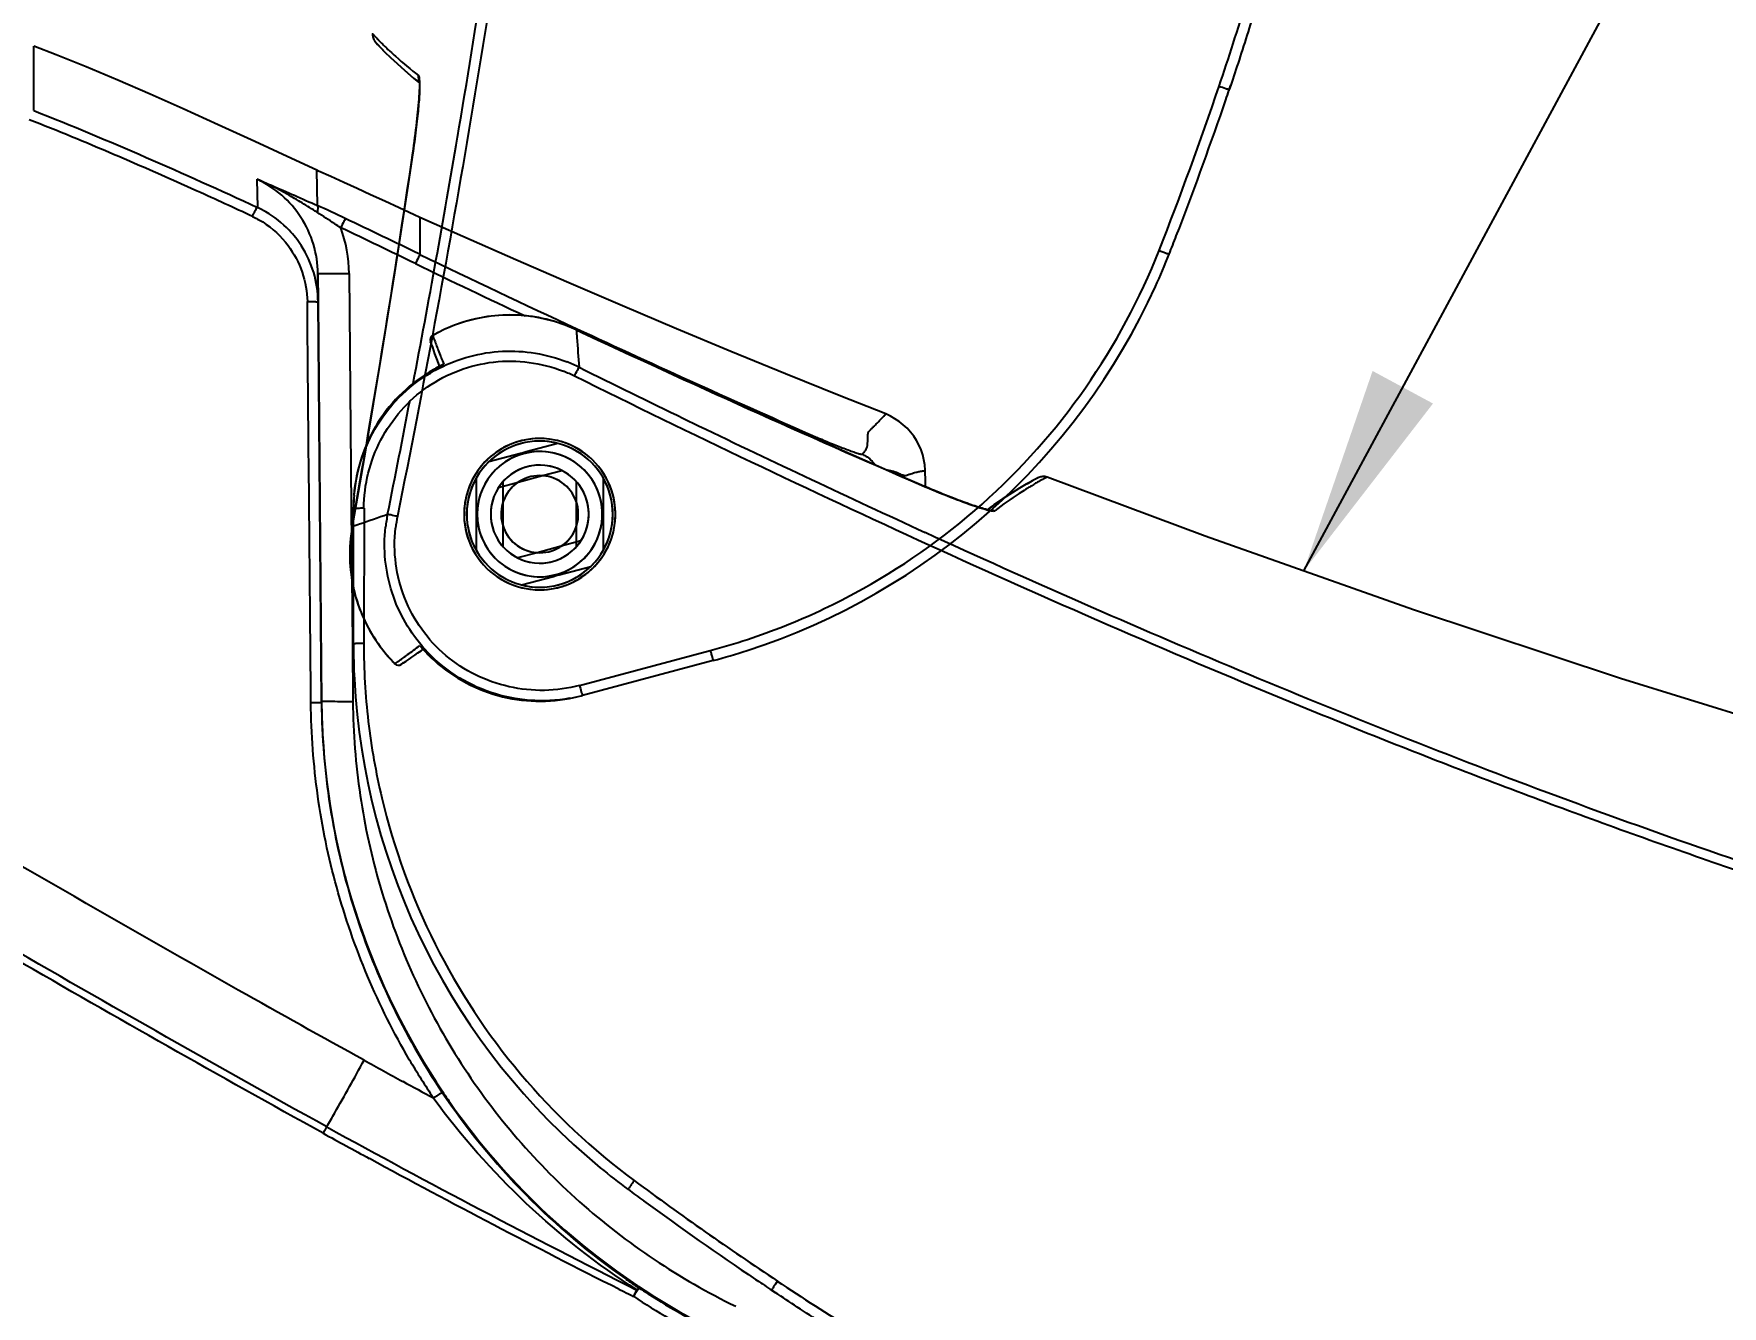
# Model space of a CAD drawing. Extents: x 3267 to 9145, y -61 to 2467.
# Drawn here: x 6722.7 to 6884.5, y 716.5 to 838.5 of the extents above; entities that cross this region are included whole.
import ezdxf

# ---------------------------------------------------------------- set-up
doc = ezdxf.new("R2010")
doc.units = 0
doc.header["$LTSCALE"] = 20
doc.header["$MEASUREMENT"] = 0
doc.linetypes.add('CENTER', pattern=[2, 1.25, -0.25, 0.25, -0.25])
doc.layers.get('0').update_dxf_attribs({"linetype": 'CONTINUOUS'})
doc.layers.get('DEFPOINTS').update_dxf_attribs({"linetype": 'CONTINUOUS'})
doc.layers.add('00_COMPONENTS', color=7, linetype='CONTINUOUS')
doc.styles.get("Standard").update_dxf_attribs({"font": 'NanumGothic.ttf'})
doc.dimstyles.get("Standard").update_dxf_attribs({"dimtxt": 2.7, "dimasz": 2.5, "dimexe": 1.5, "dimexo": 1.5, "dimgap": 1.5, "dimtad": 1, "dimdec": 0, "dimlfac": 10, "dimzin": 0, "dimdsep": 46, "dimtxsty": 'Standard', "dimcen": 0, "dimclrt": 2, "dimadec": 0, "dimazin": 0, "dimtfac": 1, "dimtdec": 0, "dimtmove": 0, "dimatfit": 3, "dimfxl": 0, "dimtolj": 1, "dimtzin": 0, "dimarcsym": 0})

# ---------------------------------------------------------------- blocks, each defined once
blk = doc.blocks.new('A$C7b8c0583')
at = {"color": 7, "linetype": 'Continuous'}
for p, q in [((234.85, 128.93), (234.85, 125.78)), ((237.45, 126.7), (237.45, 128.64)), ((244.45, 128.64), (244.45, 126.7)), ((247.05, 125.78), (247.05, 128.93)), ((237.45, 124.3), (237.45, 126.7)), ((244.45, 126.7), (244.45, 124.3)), ((234.85, 125.78), (234.85, 125.5)), ((234.85, 125.5), (234.85, 125.22)), ((234.85, 125.22), (234.85, 122.07)), ((247.05, 125.5), (247.05, 125.78)), ((247.05, 125.22), (247.05, 125.5)), ((247.05, 122.07), (247.05, 125.22)), ((237.45, 122.36), (237.45, 124.3)), ((244.45, 124.3), (244.45, 122.36))]:
    blk.add_line(p, q, dxfattribs=at)
for radius, start, end in [(7.25, 35.8958, 144.1042), (7, 29.3749, 150.6251), (6, 0, 180), (7.25, 144.1042, 180), (4.7, 41.8683, 138.1317), (7.25, 0, 35.8958), (7, 150.6251, 209.3749), (4.7, 138.1317, 180), (3.7, 18.9246, 161.0754), (4.7, 0, 41.8683), (7, 330.6251, 29.3749), (7.25, 180, 215.8958), (6, 180, 0), (4.7, 180, 221.8683), (4.7, 318.1317, 0), (7.25, 324.1042, 0), (3.7, 198.9246, 341.0754), (7, 209.3749, 330.6251), (4.7, 221.8683, 318.1317), (7.25, 215.8958, 324.1042)]:
    blk.add_arc((240.95, 125.5), radius, start, end, dxfattribs=at)
at = {"layer": '00_COMPONENTS', "color": 9, "linetype": 'Continuous'}
for p, q in [((192.47, 164.18), (192.47, 170.36)), ((213.85, 157.6), (213.89, 154.9)), ((219.65, 155.07), (219.59, 158.46)), ((229.47, 153.94), (229.47, 150.4)), ((222.69, 148.56), (222.88, 126.18)), ((244.45, 143.18), (244.45, 143.18)), ((277.53, 128.28), (277.53, 128.28)), ((222.88, 126.18), (222.88, 126.03)), ((222.88, 126.03), (223, 113.07)), ((224.11, 126.06), (224.1, 113.1)), ((223, 113.07), (223.04, 107.54)), ((230.8, 69.48), (230.75, 69.55)), ((248.53, 51.24), (249, 51)), ((249.97, 50.61), (249.93, 50.53)), ((250.01, 50.69), (249.97, 50.61))]:
    blk.add_line(p, q, dxfattribs=at)
at = {"layer": '00_COMPONENTS', "color": 7, "linetype": 'Continuous'}
for p, q in [((219.59, 158.46), (219.59, 158.46)), ((229.47, 153.94), (229.47, 153.94)), ((219.69, 148.57), (219.71, 145.85)), ((219.71, 145.85), (219.69, 148.57)), ((219.71, 145.85), (220.04, 107.43)), ((220.04, 107.55), (219.71, 145.85)), ((244.45, 143.18), (244.45, 143.18)), ((254.73, 134.68), (256.17, 133.98)), ((274.1, 135.1), (274.1, 135.1)), ((277.88, 129.62), (277.88, 129.62)), ((277.89, 129.39), (277.88, 129.62)), ((277.53, 128.28), (277.53, 128.28)), ((277.91, 128.12), (277.9, 128.48)), ((288.78, 129.01), (288.78, 129.01)), ((288.78, 129.01), (288.78, 129.01)), ((289.56, 129.05), (289.56, 129.05)), ((284.25, 126.22), (283.95, 126)), ((284.45, 126.37), (283.97, 126.01)), ((223.1, 113.07), (223.11, 126.03)), ((223.11, 126.03), (223.11, 126.18)), ((283.08, 126.14), (282.94, 126.18)), ((283.95, 126), (283.85, 125.92)), ((283.95, 126), (283.85, 125.92)), ((283.97, 126.01), (283.95, 126)), ((220.04, 107.43), (220.04, 107.55)), ((250.41, 51.38), (250.48, 51.33)), ((263.16, 51.14), (263.05, 51.21)), ((263.16, 51.14), (263.51, 50.91)), ((263.51, 50.91), (263.16, 51.14))]:
    blk.add_line(p, q, dxfattribs=at)
for points in [[(219.59, 158.46), (217.15, 159.59), (213.65, 161.21), (210.14, 162.82), (206.79, 164.34), (203.63, 165.75), (200.53, 167.1), (197.49, 168.38), (194.62, 169.53), (192.47, 170.36)], [(229.47, 153.94), (228.9, 154.2), (227.48, 154.86), (226.09, 155.49), (224.74, 156.11), (223.44, 156.71), (222.17, 157.29), (220.94, 157.85), (219.76, 158.38), (219.6, 158.45)], [(274.1, 135.1), (269.79, 136.82), (264.51, 138.95), (259.26, 141.1), (254.06, 143.27), (248.88, 145.46), (243.75, 147.66), (238.65, 149.87), (233.59, 152.1), (229.47, 153.94)], [(244.45, 143.18), (243.39, 143.62), (242.37, 143.96), (241.32, 144.23), (240.25, 144.43), (239.18, 144.55), (238.09, 144.59), (237.01, 144.55), (235.94, 144.43), (234.87, 144.23), (233.82, 143.95), (232.79, 143.61), (231.79, 143.19), (230.83, 142.69), (230.7, 142.62)], [(277.53, 128.28), (274.56, 129.57), (270.74, 131.25), (266.89, 132.95), (263.03, 134.67), (259.16, 136.41), (255.28, 138.17), (251.38, 139.96), (247.46, 141.77), (244.45, 143.18)], [(230.47, 142.02), (230.55, 141.79), (230.66, 141.49), (230.77, 141.19)], [(230.77, 141.19), (230.88, 140.87), (231, 140.54), (231.12, 140.21), (231.25, 139.86), (231.33, 139.65)], [(277.88, 129.62), (277.88, 129.71), (277.84, 130.22), (277.76, 130.71), (277.64, 131.2), (277.48, 131.67), (277.28, 132.13), (277.05, 132.57), (276.78, 132.98), (276.48, 133.37), (276.15, 133.74), (275.78, 134.07), (275.39, 134.38), (274.98, 134.65), (274.55, 134.89), (274.1, 135.1)], [(282.94, 126.18), (282.79, 126.23), (282.63, 126.29), (282.46, 126.34), (282.28, 126.4), (282.09, 126.47), (281.9, 126.54), (281.69, 126.61), (281.49, 126.69), (281.27, 126.77), (281.05, 126.85), (280.82, 126.94), (280.58, 127.03), (280.34, 127.12), (280.09, 127.22), (279.84, 127.32), (279.58, 127.43), (279.32, 127.53), (279.05, 127.64), (278.78, 127.76), (278.5, 127.87), (278.22, 127.99), (277.94, 128.11), (277.66, 128.23), (277.53, 128.28)], [(277.9, 128.48), (277.9, 128.93), (277.89, 129.39)], [(286.93, 127.99), (286.2, 127.53), (285.36, 126.99)], [(287.93, 128.57), (287.56, 128.36), (286.93, 127.99)], [(288.78, 129.01), (288.69, 128.97), (288.46, 128.86), (288.1, 128.67), (287.61, 128.39)], [(288.78, 129.01), (288.68, 128.97), (288.44, 128.85), (288.06, 128.65), (287.93, 128.57)], [(289.56, 129.05), (289.52, 129.06), (289.44, 129.08), (289.35, 129.1), (289.25, 129.1), (289.16, 129.1), (289.06, 129.09), (288.97, 129.08), (288.87, 129.05), (288.78, 129.01)], [(672.36, 49.94), (653.31, 50.65), (633.21, 51.89), (612.83, 53.66), (592.11, 55.95), (571, 58.71), (549.54, 61.89), (528.07, 65.35), (506.92, 68.97), (485.94, 72.89), (465.16, 77.25), (444.66, 82), (424.36, 87.1), (404.22, 92.4), (384.23, 97.86), (364.34, 103.61), (344.5, 109.76), (324.66, 116.34), (304.71, 123.4), (289.56, 129.05)], [(285.36, 126.99), (284.44, 126.36), (284.25, 126.22)], [(285.39, 127.01), (284.46, 126.38), (284.45, 126.37)], [(283.96, 125.9), (283.9, 125.91), (283.83, 125.93), (283.75, 125.95), (283.66, 125.97), (283.57, 125.99), (283.46, 126.02), (283.34, 126.06), (283.22, 126.1), (283.08, 126.14)], [(284.04, 125.88), (284.05, 125.88), (284.07, 125.88), (284.06, 125.88), (284.04, 125.89), (284.01, 125.89), (283.96, 125.9)]]:
    blk.add_lwpolyline(points, dxfattribs=at)
for centre, radius, start, end in [((209.66, 145.82), 10.01, 59.7612, 65.1327), ((209.61, 145.74), 10.11, 43.6001, 59.7425), ((209.61, 145.75), 10.11, 32.8158, 43.534), ((209.61, 145.76), 10.1, 0.5031, 32.7997), ((230.94, 142.19), 0.499, 119.5783, 199.4091), ((238, 126.61), 14.65, 115.2622, 119.662), ((238.22, 126.45), 14.65, 63.7028, 68.608), ((841.11, 1344.41), 1344.36, 243.66431, 244.13967), ((768.87, 1194.51), 1177.96, 244.19948, 245.36596), ((238.06, 126.17), 14.95, 175.5995, 179.9549), ((238.07, 126.01), 14.97, 175.0684, 179.3545), ((237.83, 126.02), 14.73, 179.3643, 179.9628), ((288.1, 113.02), 65, 179.9621, 182.9353), ((288.1, 113.02), 65, 182.9353, 230.4982), ((288.1, 113.02), 65, 182.9353, 230.4982), ((288.01, 108.15), 67.97, 180.605, 183.1523), ((288.05, 108.14), 68.01, 183.1491, 213.9847), ((288.04, 108.01), 67.99, 213.8984, 235.1652), ((288.06, 108.16), 68.03, 213.9862, 214.9945), ((288.05, 108.14), 68.01, 214.9938, 236.2166), ((288.1, 113.02), 65, 230.4982, 233.4706), ((435.2, 311.61), 312.13, 233.4709, 233.8136), ((459.85, 346.05), 354.49, 233.8839, 235.9989), ((288.02, 107.98), 67.96, 235.164, 236.3969), ((448.95, 329.84), 334.95, 235.995, 236.1309), ((287.98, 108.05), 67.89, 236.219, 236.5292), ((288.15, 108.19), 68.2, 236.4738, 237.3102), ((288.09, 108.22), 68.1, 236.5322, 244.0612), ((288.06, 108.05), 68.03, 237.3146, 244.02), ((437.71, 313.1), 314.79, 236.1306, 236.3004)]:
    blk.add_arc(centre, radius, start, end, dxfattribs=at)
at = {"layer": '00_COMPONENTS', "color": 9, "linetype": 'Continuous'}
for centre, radius, start, end in [((153.7, 9.71), 159.63, 64.5428, 65.606), ((-516.51, -1392.96), 1714.19, 64.20336, 64.46867), ((-516.85, -1393.65), 1713.97, 64.20332, 64.46866), ((760.91, 1252.76), 1224.77, 244.2614, 244.80587), ((756.87, 1244.13), 1214.26, 244.25651, 245.04097), ((237.97, 129.85), 14.7, 115.7307, 119.6605), ((238.23, 129.87), 14.69, 64.9546, 69.5262), ((765.66, 1256.95), 1229.7, 244.92163, 246.61232), ((740.68, 1209.25), 1175.8, 245.03887, 246.27405), ((283.47, 161.04), 55.89, 200.7812, 201.493), ((314.28, 173.16), 88.99, 201.4901, 201.9744), ((238.23, 126.56), 13.58, 63.5949, 68.4153), ((314.49, 85.14), 50.54, 121.9108, 122.2516), ((221.09, 329.78), 222.24, 270.1226, 270.5035), ((812.62, 1144.24), 1222.1, 241.2135, 241.41113), ((288.16, 108.13), 69.16, 210.3387, 213.9054), ((783.7, 1091.19), 1161.67, 241.41148, 241.57639), ((650.05, 846.72), 890.38, 241.15825, 243.31893), ((634.14, 818.9), 859.04, 241.19207, 241.52827), ((643.42, 834.64), 877.29, 241.48564, 243.24847), ((450, 331.98), 336.28, 233.5061, 236.3614), ((287.36, 106.86), 67.62, 236.3917, 243.2258)]:
    blk.add_arc(centre, radius, start, end, dxfattribs=at)
for points, knots in [([(192.47, 164.18), (196.09, 162.75), (203.26, 159.74), (210.36, 156.54), (213.89, 154.9)], [0, 0, 0, 0, 0.4997, 1, 1, 1, 1]), ([(213.42, 154.03), (211.66, 154.85), (204.6, 158.09), (197.46, 161.16), (192.04, 163.3)], [0, 0, 0, 0, 0.250211, 1, 1, 1, 1]), ([(213.42, 154.03), (213.47, 154.14), (213.57, 154.34), (213.7, 154.61), (213.8, 154.79), (213.85, 154.89), (213.87, 154.91)], [0, 0, 0, 0, 0.354391, 0.682257, 0.908827, 1, 1, 1, 1]), ([(213.42, 154.03), (213.76, 153.88), (215.06, 153.17), (216.17, 152.13), (216.83, 151.24)], [0, 0, 0, 0, 0.250891, 1, 1, 1, 1]), ([(219.63, 155.08), (219.69, 155.04), (219.7, 154.77), (219.65, 154.57), (219.61, 154.43)], [0, 0, 0, 0, 0.346818, 1, 1, 1, 1]), ([(221.88, 152.95), (221.69, 153.07), (220.94, 153.57), (220.18, 154.07), (219.61, 154.43)], [0, 0, 0, 0, 0.252347, 1, 1, 1, 1]), ([(222.31, 153.83), (222.3, 153.81), (222.26, 153.71), (222.11, 153.42), (221.98, 153.15), (221.89, 152.94)], [0, 0, 0, 0, 0.08922, 0.308239, 1, 1, 1, 1]), ([(216.83, 151.24), (217.41, 150.47), (218.32, 148.75), (218.67, 146.82), (218.68, 145.87)], [0, 0, 0, 0, 0.500048, 1, 1, 1, 1]), ([(229.47, 150.4), (229.45, 150.37), (229.41, 150.28), (229.26, 149.98), (229.13, 149.71), (229.04, 149.51)], [0, 0, 0, 0, 0.089812, 0.309059, 1, 1, 1, 1]), ([(219.69, 148.57), (219.69, 148.56), (219.72, 148.57), (219.75, 148.56), (219.83, 148.56), (219.92, 148.55), (220.05, 148.55), (220.26, 148.55), (220.59, 148.55), (221.04, 148.55), (221.55, 148.55), (222.11, 148.55), (222.49, 148.55), (222.69, 148.56)], [0, 0, 0, 0, 0.004995, 0.019464, 0.043303, 0.076343, 0.118344, 0.168829, 0.293085, 0.444514, 0.617421, 0.805365, 1, 1, 1, 1]), ([(218.68, 145.87), (218.8, 145.87), (218.99, 145.87), (219.23, 145.87), (219.4, 145.87), (219.52, 145.86), (219.63, 145.86), (219.67, 145.85), (219.71, 145.85), (219.71, 145.85)], [0, 0, 0, 0, 0.36465, 0.543813, 0.704424, 0.834845, 0.928693, 0.982551, 1, 1, 1, 1]), ([(243.36, 143.63), (241.48, 144.33), (237.4, 144.99), (233.39, 143.96), (231.59, 143.09)], [0, 0, 0, 0, 0.500207, 1, 1, 1, 1]), ([(230.7, 142.62), (230.7, 142.62), (230.7, 142.62), (230.7, 142.62), (230.7, 142.62)], [0, 0, 0, 0, 0.27981, 1, 1, 1, 1]), ([(230.7, 142.62), (230.73, 142.51), (230.91, 142.04), (231.08, 141.57), (231.22, 141.21)], [0, 0, 0, 0, 0.226767, 1, 1, 1, 1]), ([(244.45, 143.18), (244.46, 142.92), (244.56, 141.73), (244.65, 140.53), (244.71, 139.58)], [0, 0, 0, 0, 0.210811, 1, 1, 1, 1]), ([(224.1, 126.06), (224.1, 127.19), (224.39, 129.47), (226.01, 133.73), (229.86, 138.18), (235.39, 140.23), (239.95, 140.18), (242.17, 139.61), (243.23, 139.19)], [0, 0, 0, 0, 0.125401, 0.250824, 0.499933, 0.749021, 0.874456, 1, 1, 1, 1]), ([(244.27, 138.72), (244.37, 138.92), (244.5, 139.18), (244.65, 139.47), (244.69, 139.56), (244.71, 139.58)], [0, 0, 0, 0, 0.678372, 0.905183, 1, 1, 1, 1]), ([(528.15, 56.49), (516.16, 57.6), (498.13, 59.4), (474.1, 62.61), (455.99, 65.53), (437.88, 68.99), (419.78, 72.97), (401.69, 77.46), (383.62, 82.42), (365.62, 87.93), (347.79, 93.99), (330.15, 100.53), (306.86, 109.81), (278.14, 122.34), (255.51, 133.16), (244.27, 138.72)], [0, 0, 0, 0, 0.121332, 0.182708, 0.244348, 0.306288, 0.368554, 0.431174, 0.494182, 0.557523, 0.620859, 0.684058, 0.747216, 0.873536, 1, 1, 1, 1]), ([(272.38, 132.95), (272.38, 133.06), (272.39, 133.24), (272.49, 133.44), (272.64, 133.59), (272.82, 133.77), (273.07, 134.02), (273.34, 134.3), (273.62, 134.58), (273.82, 134.8), (273.97, 134.95), (274.05, 135.05), (274.09, 135.08), (274.1, 135.1)], [0, 0, 0, 0, 0.123672, 0.180081, 0.237486, 0.347712, 0.448414, 0.622428, 0.761576, 0.867446, 0.941533, 0.985228, 1, 1, 1, 1]), ([(267.59, 132.83), (267.58, 132.82), (267.56, 132.77), (267.54, 132.72), (267.52, 132.67)], [0, 0, 0, 0, 0.095968, 1, 1, 1, 1]), ([(267.59, 132.83), (268.05, 132.62), (268.73, 132.34), (269.62, 131.99), (270.22, 131.76), (270.69, 131.59), (271.03, 131.46), (271.27, 131.38), (271.46, 131.32), (271.64, 131.27), (271.73, 131.25), (271.83, 131.23), (271.83, 131.25)], [0, 0, 0, 0, 0.335034, 0.488199, 0.629894, 0.760013, 0.819388, 0.873475, 0.920884, 0.960015, 0.988379, 1, 1, 1, 1]), ([(271.83, 131.25), (271.97, 131.35), (272.2, 131.6), (272.41, 132.2), (272.37, 132.65), (272.38, 132.95)], [0, 0, 0, 0, 0.280988, 0.529027, 1, 1, 1, 1]), ([(271.83, 131.25), (271.95, 131.2), (272.44, 130.94), (272.85, 130.56), (273.09, 130.22)], [0, 0, 0, 0, 0.246737, 1, 1, 1, 1]), ([(277.88, 129.62), (277.88, 129.63), (277.86, 129.62), (277.84, 129.63), (277.79, 129.62), (277.71, 129.62), (277.62, 129.61), (277.44, 129.58), (277.15, 129.52), (276.81, 129.44), (276.53, 129.35), (276.34, 129.29), (276.19, 129.23), (276.03, 129.17), (275.83, 129.2), (275.61, 129.27), (275.29, 129.41), (274.86, 129.6), (274.48, 129.69), (274.28, 129.71)], [0, 0, 0, 0, 0.002545, 0.010354, 0.023759, 0.043127, 0.068842, 0.101315, 0.188286, 0.307816, 0.381312, 0.421814, 0.464933, 0.510425, 0.561102, 0.621507, 0.690378, 0.843145, 1, 1, 1, 1]), ([(277.53, 128.28), (278.45, 127.89), (280.15, 127.18), (281.88, 126.53), (282.69, 126.26)], [0, 0, 0, 0, 0.541084, 1, 1, 1, 1]), ([(287.52, 127.88), (287.31, 127.75), (286.3, 127.1), (285.3, 126.42), (284.55, 125.83)], [0, 0, 0, 0, 0.204251, 1, 1, 1, 1]), ([(289.56, 129.05), (289.56, 129.05), (289.54, 129.04), (289.53, 129.03), (289.49, 129.01), (289.42, 128.98), (289.29, 128.91), (289.09, 128.81), (288.84, 128.67), (288.53, 128.5), (288.17, 128.28), (287.91, 128.12), (287.78, 128.04)], [0, 0, 0, 0, 0.003783, 0.015161, 0.034178, 0.060879, 0.137522, 0.245491, 0.385213, 0.557143, 0.761769, 1, 1, 1, 1]), ([(282.69, 126.26), (282.83, 126.21), (283.31, 126.06), (283.79, 125.91), (284.12, 125.84)], [0, 0, 0, 0, 0.308713, 1, 1, 1, 1]), ([(223.12, 126.03), (223.12, 126.03), (223.11, 126.03), (223.11, 126.03), (223.11, 126.03)], [0, 0, 0, 0, 0.720534, 1, 1, 1, 1]), ([(224.11, 126.06), (223.89, 126.06), (223.61, 126.06), (223.28, 126.05), (223.16, 126.04), (223.12, 126.03)], [0, 0, 0, 0, 0.641115, 0.878293, 1, 1, 1, 1]), ([(284.12, 125.84), (284.16, 125.84), (284.27, 125.82), (284.39, 125.8), (284.47, 125.8)], [0, 0, 0, 0, 0.31836, 1, 1, 1, 1]), ([(284.47, 125.8), (284.48, 125.81), (284.5, 125.81), (284.53, 125.81), (284.55, 125.82)], [0, 0, 0, 0, 0.313862, 1, 1, 1, 1]), ([(224.1, 113.1), (223.97, 113.1), (223.79, 113.1), (223.56, 113.09), (223.4, 113.09), (223.27, 113.09), (223.18, 113.08), (223.13, 113.07), (223.1, 113.07), (223.1, 113.07)], [0, 0, 0, 0, 0.367332, 0.546085, 0.70583, 0.835322, 0.9285, 0.982213, 1, 1, 1, 1]), ([(224.09, 113.1), (224.09, 110.61), (224.37, 105.64), (226.11, 95.83), (230.39, 84.05), (238.67, 71.48), (246, 64.6), (250, 61.63)], [0, 0, 0, 0, 0.125207, 0.249752, 0.499826, 0.749471, 1, 1, 1, 1]), ([(219.02, 107.44), (219.24, 107.44), (219.58, 107.43), (219.92, 107.45), (220.04, 107.43)], [0, 0, 0, 0, 0.656047, 1, 1, 1, 1]), ([(228.47, 73.19), (225.45, 78.36), (221.92, 86.74), (219.49, 98.47), (219.05, 104.44), (219.02, 107.44)], [0, 0, 0, 0, 0.500755, 0.74976, 1, 1, 1, 1]), ([(220.06, 107.55), (220.06, 107.55), (220.05, 107.55), (220.04, 107.55), (220.04, 107.55)], [0, 0, 0, 0, 0.733832, 1, 1, 1, 1]), ([(220.04, 107.43), (220.04, 107.43), (220.04, 107.43), (220.04, 107.43), (220.04, 107.43)], [0, 0, 0, 0, 0.733372, 1, 1, 1, 1]), ([(221.57, 107.53), (221.22, 107.53), (220.72, 107.54), (220.22, 107.53), (220.06, 107.55)], [0, 0, 0, 0, 0.682757, 1, 1, 1, 1]), ([(223.04, 107.54), (223.07, 104.53), (223.54, 98.51), (226.13, 86.75), (232.41, 72.88), (244.2, 58.98), (254.33, 52.21), (259.73, 49.59)], [0, 0, 0, 0, 0.125224, 0.250447, 0.500292, 0.750141, 1, 1, 1, 1]), ([(220.54, 66.79), (209.57, 72.83), (187.85, 85.29), (166.18, 97.84), (155.28, 104.01)], [0, 0, 0, 0, 0.500012, 1, 1, 1, 1]), ([(224.12, 73.17), (220.09, 75.39), (204.05, 84.35), (188.16, 93.58), (176.22, 100.44)], [0, 0, 0, 0, 0.250544, 1, 1, 1, 1]), ([(220.19, 66.18), (210.26, 71.64), (190.58, 82.88), (170.97, 94.24), (161.12, 99.84)], [0, 0, 0, 0, 0.500101, 1, 1, 1, 1]), ([(220.54, 66.8), (220.8, 67.24), (222.01, 69.35), (223.19, 71.48), (224.12, 73.17)], [0, 0, 0, 0, 0.210499, 1, 1, 1, 1]), ([(230.76, 69.55), (230.86, 69.62), (231.01, 69.72), (231.21, 69.85), (231.34, 69.94), (231.45, 70), (231.53, 70.06), (231.57, 70.07), (231.6, 70.1), (231.6, 70.09)], [0, 0, 0, 0, 0.367263, 0.546242, 0.706259, 0.835962, 0.929224, 0.982824, 1, 1, 1, 1]), ([(250.24, 51.16), (246.48, 53.59), (239.4, 59.14), (233.43, 65.88), (230.8, 69.48)], [0, 0, 0, 0, 0.501242, 1, 1, 1, 1]), ([(220.54, 66.79), (220.51, 66.75), (220.4, 66.54), (220.28, 66.34), (220.19, 66.17)], [0, 0, 0, 0, 0.209615, 1, 1, 1, 1]), ([(250, 61.63), (249.92, 61.53), (249.81, 61.38), (249.67, 61.18), (249.58, 61.05), (249.51, 60.95), (249.45, 60.87), (249.43, 60.83), (249.4, 60.8), (249.41, 60.79)], [0, 0, 0, 0, 0.367863, 0.546737, 0.705072, 0.831946, 0.924186, 0.980557, 1, 1, 1, 1]), ([(263.71, 52), (263.59, 51.82), (263.41, 51.53), (263.22, 51.25), (263.17, 51.15)], [0, 0, 0, 0, 0.656448, 1, 1, 1, 1]), ([(249.93, 50.53), (250, 50.64), (250.1, 50.79), (250.23, 50.98), (250.31, 51.1), (250.38, 51.19), (250.43, 51.27), (250.46, 51.3), (250.48, 51.34), (250.48, 51.33)], [0, 0, 0, 0, 0.383066, 0.555401, 0.705947, 0.829454, 0.921778, 0.97943, 1, 1, 1, 1]), ([(250.25, 51.15), (250.23, 51.12), (250.15, 50.97), (250.07, 50.81), (250.01, 50.69)], [0, 0, 0, 0, 0.214924, 1, 1, 1, 1]), ([(250.47, 51.34), (250.44, 51.34), (250.36, 51.27), (250.29, 51.2), (250.25, 51.15)], [0, 0, 0, 0, 0.33823, 1, 1, 1, 1]), ([(250.48, 51.33), (250.48, 51.33), (250.48, 51.34), (250.47, 51.34), (250.47, 51.34)], [0, 0, 0, 0, 0.475206, 1, 1, 1, 1]), ([(263.17, 51.15), (263.16, 51.15), (263.16, 51.14), (263.16, 51.14), (263.16, 51.14)], [0, 0, 0, 0, 0.717768, 1, 1, 1, 1])]:
    blk.add_open_spline(points, degree=3, knots=knots, dxfattribs=at)
at = {"layer": '00_COMPONENTS', "color": 7, "linetype": 'Continuous'}
for points, knots in [([(213.85, 157.6), (214.31, 157.41), (216.25, 156.58), (218.18, 155.74), (219.65, 155.07)], [0, 0, 0, 0, 0.237537, 1, 1, 1, 1]), ([(219.61, 154.43), (219.14, 154.74), (218.19, 155.33), (216.3, 156.43), (214.85, 157.17), (213.86, 157.6)], [0, 0, 0, 0, 0.256997, 0.508455, 1, 1, 1, 1]), ([(218.07, 153.94), (217.56, 154.73), (216.31, 156.16), (214.71, 157.2), (213.86, 157.59)], [0, 0, 0, 0, 0.499737, 1, 1, 1, 1]), ([(219.69, 148.57), (219.68, 149.51), (219.39, 151.41), (218.59, 153.15), (218.07, 153.94)], [0, 0, 0, 0, 0.500443, 1, 1, 1, 1]), ([(231.3, 139.49), (233.17, 140.44), (237.35, 141.57), (241.62, 140.86), (243.57, 140.09)], [0, 0, 0, 0, 0.499921, 1, 1, 1, 1]), ([(230.75, 139.34), (228.62, 138.13), (224.91, 134.62), (223.34, 129.75), (223.15, 127.32)], [0, 0, 0, 0, 0.500376, 1, 1, 1, 1]), ([(223.16, 127.3), (223.27, 128.57), (223.81, 131.08), (225.52, 134.54), (228.04, 137.45), (230.17, 138.91), (231.3, 139.49)], [0, 0, 0, 0, 0.250002, 0.499692, 0.749765, 1, 1, 1, 1]), ([(277.87, 123.76), (287.83, 119.2), (307.87, 110.37), (338.42, 98.24), (369.46, 87.47), (400.92, 78.44), (432.49, 70.87), (464.1, 64.89), (495.65, 60.56), (516.66, 58.47), (527.11, 57.5)], [0, 0, 0, 0, 0.126681, 0.253325, 0.380168, 0.506628, 0.631761, 0.75568, 0.878598, 1, 1, 1, 1]), ([(220.04, 107.43), (220.07, 104.13), (220.6, 97.54), (222.85, 87.87), (226.46, 78.61), (229.76, 72.84), (231.6, 70.09)], [0, 0, 0, 0, 0.249707, 0.498587, 0.749447, 1, 1, 1, 1]), ([(270.44, 46.47), (268.82, 47.46), (266.51, 48.93), (264.21, 50.44), (263.51, 50.91)], [0, 0, 0, 0, 0.692923, 1, 1, 1, 1])]:
    blk.add_open_spline(points, degree=3, knots=knots, dxfattribs=at)
at = {"layer": '00_COMPONENTS', "color": 9, "linetype": 'Continuous'}
for points in [[(222.69, 148.56), (222.67, 150.04), (222.39, 151.55), (221.88, 152.95)], [(219.02, 107.44), (218.91, 120.25), (218.79, 133.06), (218.68, 145.87)], [(274.1, 135.1), (274.1, 135.1), (274.1, 135.1), (274.1, 135.1)], [(284.03, 125.89), (284.15, 125.9), (284.27, 125.9), (284.38, 125.87)], [(284.38, 125.87), (284.44, 125.86), (284.49, 125.85), (284.55, 125.83)], [(263.71, 52), (266.11, 50.4), (268.53, 48.84), (270.99, 47.34)], [(249, 51), (249.31, 50.85), (249.62, 50.69), (249.93, 50.53)]]:
    blk.add_open_spline(points, degree=3, dxfattribs=at)
at = {"layer": '00_COMPONENTS', "color": 7, "linetype": 'Continuous'}
blk.add_open_spline([(230.62, 141.81), (230.55, 141.86), (230.5, 141.94), (230.47, 142.02)], degree=3, dxfattribs=at)
blk = doc.blocks.new('A$Cfb76a0a0')
at = {"color": 7, "linetype": 'Continuous'}
for p, q in [((11.75, 128.93), (11.75, 125.78)), ((14.35, 126.7), (14.35, 128.64)), ((21.35, 128.64), (21.35, 126.7)), ((23.95, 125.78), (23.95, 128.93)), ((14.35, 124.3), (14.35, 126.7)), ((21.35, 126.7), (21.35, 124.3)), ((11.75, 125.78), (11.75, 125.5)), ((11.75, 125.5), (11.75, 125.22)), ((11.75, 125.22), (11.75, 122.07)), ((23.95, 125.5), (23.95, 125.78)), ((23.95, 125.22), (23.95, 125.5)), ((23.95, 122.07), (23.95, 125.22)), ((14.35, 122.36), (14.35, 124.3)), ((21.35, 124.3), (21.35, 122.36))]:
    blk.add_line(p, q, dxfattribs=at)
for radius, start, end in [(7.25, 35.8958, 144.1042), (7, 29.3749, 150.6251), (6, 0, 180), (7.25, 144.1042, 180), (4.7, 41.8683, 138.1317), (7.25, 0, 35.8958), (7, 150.6251, 209.3749), (4.7, 138.1317, 180), (3.7, 18.9246, 161.0754), (4.7, 0, 41.8683), (7, 330.6251, 29.3749), (7.25, 180, 215.8958), (6, 180, 0), (4.7, 180, 221.8683), (4.7, 318.1317, 0), (7.25, 324.1042, 0), (3.7, 198.9246, 341.0754), (7, 209.3749, 330.6251), (4.7, 221.8683, 318.1317), (7.25, 215.8958, 324.1042)]:
    blk.add_arc((17.85, 125.5), radius, start, end, dxfattribs=at)
at = {"layer": '00_COMPONENTS', "color": 7, "linetype": 'Continuous'}
for p, q in [((65.69, 129.01), (65.68, 129.01)), ((65.69, 129.01), (65.68, 129.01)), ((61.15, 126.22), (60.86, 126)), ((61.35, 126.37), (60.87, 126.01)), ((0, 113.07), (0.01, 126.03)), ((0.01, 126.03), (0.01, 126.18)), ((59.99, 126.14), (59.84, 126.18)), ((60.86, 126), (60.75, 125.92)), ((60.86, 126), (60.75, 125.92)), ((60.87, 126.01), (60.86, 126)), ((40.07, 51.14), (39.96, 51.21)), ((40.07, 51.14), (40.41, 50.91)), ((40.41, 50.91), (40.07, 51.14))]:
    blk.add_line(p, q, dxfattribs=at)
at = {"layer": '00_COMPONENTS', "color": 9, "linetype": 'Continuous'}
blk.add_line((1.01, 126.06), (1, 113.1), dxfattribs=at)
at = {"layer": '00_COMPONENTS', "color": 7, "linetype": 'Continuous'}
for points in [[(21.35, 143.18), (20.3, 143.62), (19.27, 143.96), (18.22, 144.23), (17.16, 144.43), (16.08, 144.55), (15, 144.59), (13.92, 144.55), (12.84, 144.43), (11.78, 144.23), (10.73, 143.95), (9.7, 143.61), (8.7, 143.19), (7.73, 142.69), (7.6, 142.62)], [(54.44, 128.28), (51.47, 129.57), (47.64, 131.25), (43.8, 132.95), (39.94, 134.67), (36.07, 136.41), (32.18, 138.17), (28.28, 139.96), (24.37, 141.77), (21.35, 143.18)], [(7.38, 142.02), (7.46, 141.79), (7.56, 141.49), (7.67, 141.19)], [(7.67, 141.19), (7.78, 140.87), (7.9, 140.54), (8.03, 140.21), (8.15, 139.86), (8.24, 139.65)], [(59.84, 126.18), (59.69, 126.23), (59.53, 126.29), (59.36, 126.34), (59.18, 126.4), (58.99, 126.47), (58.8, 126.54), (58.6, 126.61), (58.39, 126.69), (58.17, 126.77), (57.95, 126.85), (57.72, 126.94), (57.49, 127.03), (57.25, 127.12), (57, 127.22), (56.74, 127.32), (56.49, 127.43), (56.22, 127.53), (55.95, 127.64), (55.68, 127.76), (55.41, 127.87), (55.13, 127.99), (54.85, 128.11), (54.56, 128.23), (54.44, 128.28)], [(63.84, 127.99), (63.1, 127.53), (62.26, 126.99)], [(64.84, 128.57), (64.46, 128.36), (63.84, 127.99)], [(65.68, 129.01), (65.59, 128.97), (65.36, 128.86), (65, 128.67), (64.51, 128.39)], [(65.68, 129.01), (65.58, 128.97), (65.34, 128.85), (64.96, 128.65), (64.84, 128.57)], [(66.46, 129.05), (66.43, 129.06), (66.34, 129.08), (66.25, 129.1), (66.16, 129.1), (66.06, 129.1), (65.97, 129.09), (65.87, 129.08), (65.78, 129.05), (65.68, 129.01)], [(62.26, 126.99), (61.34, 126.36), (61.15, 126.22)], [(62.29, 127.01), (61.36, 126.38), (61.35, 126.37)], [(60.86, 125.9), (60.8, 125.91), (60.74, 125.93), (60.66, 125.95), (60.57, 125.97), (60.47, 125.99), (60.36, 126.02), (60.25, 126.06), (60.12, 126.1), (59.99, 126.14)], [(60.94, 125.88), (60.96, 125.88), (60.97, 125.88), (60.96, 125.88), (60.94, 125.89), (60.91, 125.89), (60.86, 125.9)]]:
    blk.add_lwpolyline(points, dxfattribs=at)
for centre, radius, start, end in [((7.85, 142.19), 0.499, 119.5783, 199.4091), ((14.9, 126.61), 14.65, 115.2622, 119.662), ((15.12, 126.45), 14.65, 63.7028, 68.608), ((618.01, 1344.41), 1344.36, 243.66431, 244.13967), ((545.77, 1194.51), 1177.96, 244.19948, 245.36596), ((14.96, 126.17), 14.95, 175.5995, 179.9549), ((14.98, 126.01), 14.97, 175.0684, 179.3545), ((14.74, 126.02), 14.73, 179.3643, 179.9628), ((65, 113.02), 65, 179.9621, 182.9353), ((65, 113.02), 65, 182.9353, 230.4982), ((65, 113.02), 65, 182.9353, 230.4982), ((65, 113.02), 65, 230.4982, 233.4706), ((212.1, 311.61), 312.13, 233.4709, 233.8136), ((236.76, 346.05), 354.49, 233.8839, 235.9989), ((225.85, 329.84), 334.95, 235.995, 236.1309), ((214.62, 313.1), 314.79, 236.1306, 236.3004)]:
    blk.add_arc(centre, radius, start, end, dxfattribs=at)
at = {"layer": '00_COMPONENTS', "color": 9, "linetype": 'Continuous'}
for centre, radius, start, end in [((14.87, 129.85), 14.7, 115.7307, 119.6605), ((542.56, 1256.95), 1229.7, 244.92163, 246.61232), ((60.38, 161.04), 55.89, 200.7812, 201.493), ((91.18, 173.16), 88.99, 201.4901, 201.9744), ((15.14, 126.56), 13.58, 63.5949, 68.4153), ((91.39, 85.14), 50.54, 121.9108, 122.2516), ((226.9, 331.98), 336.28, 233.5061, 236.3614)]:
    blk.add_arc(centre, radius, start, end, dxfattribs=at)
for points, knots in [([(20.27, 143.63), (18.39, 144.33), (14.3, 144.99), (10.3, 143.96), (8.49, 143.09)], [0, 0, 0, 0, 0.500207, 1, 1, 1, 1]), ([(7.6, 142.62), (7.6, 142.62), (7.6, 142.62), (7.6, 142.62), (7.6, 142.62)], [0, 0, 0, 0, 0.27981, 1, 1, 1, 1]), ([(7.6, 142.62), (7.64, 142.51), (7.81, 142.04), (7.99, 141.57), (8.12, 141.21)], [0, 0, 0, 0, 0.226767, 1, 1, 1, 1]), ([(21.35, 143.18), (21.37, 142.92), (21.46, 141.73), (21.55, 140.53), (21.62, 139.58)], [0, 0, 0, 0, 0.210811, 1, 1, 1, 1]), ([(1.01, 126.06), (1.01, 127.19), (1.29, 129.47), (2.92, 133.73), (6.77, 138.18), (12.29, 140.23), (16.85, 140.18), (19.08, 139.61), (20.13, 139.19)], [0, 0, 0, 0, 0.125401, 0.250824, 0.499933, 0.749021, 0.874456, 1, 1, 1, 1]), ([(21.18, 138.72), (21.27, 138.92), (21.4, 139.18), (21.55, 139.47), (21.6, 139.56), (21.62, 139.58)], [0, 0, 0, 0, 0.678372, 0.905183, 1, 1, 1, 1]), ([(305.05, 56.49), (293.07, 57.6), (275.03, 59.4), (251.01, 62.61), (232.89, 65.53), (214.78, 68.99), (196.68, 72.97), (178.6, 77.46), (160.52, 82.42), (142.53, 87.93), (124.7, 93.99), (107.05, 100.53), (83.77, 109.81), (55.04, 122.34), (32.42, 133.16), (21.18, 138.72)], [0, 0, 0, 0, 0.121332, 0.182708, 0.244348, 0.306288, 0.368554, 0.431174, 0.494182, 0.557523, 0.620859, 0.684058, 0.747216, 0.873536, 1, 1, 1, 1]), ([(54.44, 128.28), (55.35, 127.89), (57.06, 127.18), (58.79, 126.53), (59.59, 126.26)], [0, 0, 0, 0, 0.541084, 1, 1, 1, 1]), ([(64.42, 127.88), (64.22, 127.75), (63.2, 127.1), (62.2, 126.42), (61.45, 125.83)], [0, 0, 0, 0, 0.204251, 1, 1, 1, 1]), ([(66.46, 129.05), (66.47, 129.05), (66.45, 129.04), (66.44, 129.03), (66.39, 129.01), (66.32, 128.98), (66.19, 128.91), (66, 128.81), (65.74, 128.67), (65.44, 128.5), (65.08, 128.28), (64.82, 128.12), (64.68, 128.04)], [0, 0, 0, 0, 0.003783, 0.015161, 0.034178, 0.060879, 0.137522, 0.245491, 0.385213, 0.557143, 0.761769, 1, 1, 1, 1]), ([(59.59, 126.26), (59.74, 126.21), (60.21, 126.06), (60.69, 125.91), (61.03, 125.84)], [0, 0, 0, 0, 0.308713, 1, 1, 1, 1]), ([(0.03, 126.03), (0.02, 126.03), (0.02, 126.03), (0.01, 126.03), (0.01, 126.03)], [0, 0, 0, 0, 0.720534, 1, 1, 1, 1]), ([(1.01, 126.06), (0.8, 126.06), (0.51, 126.06), (0.18, 126.05), (0.06, 126.04), (0.03, 126.03)], [0, 0, 0, 0, 0.641115, 0.878293, 1, 1, 1, 1]), ([(61.03, 125.84), (61.06, 125.84), (61.18, 125.82), (61.29, 125.8), (61.37, 125.8)], [0, 0, 0, 0, 0.31836, 1, 1, 1, 1]), ([(61.37, 125.8), (61.38, 125.81), (61.41, 125.81), (61.43, 125.81), (61.45, 125.82)], [0, 0, 0, 0, 0.313862, 1, 1, 1, 1]), ([(1, 113.1), (0.88, 113.1), (0.69, 113.1), (0.46, 113.09), (0.3, 113.09), (0.18, 113.09), (0.08, 113.08), (0.04, 113.07), (0, 113.07), (0, 113.07)], [0, 0, 0, 0, 0.367332, 0.546085, 0.70583, 0.835322, 0.9285, 0.982213, 1, 1, 1, 1]), ([(1, 113.1), (1, 110.61), (1.28, 105.64), (3.01, 95.83), (7.29, 84.05), (15.57, 71.48), (22.9, 64.6), (26.9, 61.63)], [0, 0, 0, 0, 0.125207, 0.249752, 0.499826, 0.749471, 1, 1, 1, 1]), ([(26.9, 61.63), (26.83, 61.53), (26.72, 61.38), (26.58, 61.18), (26.48, 61.05), (26.41, 60.95), (26.35, 60.87), (26.33, 60.83), (26.3, 60.8), (26.31, 60.79)], [0, 0, 0, 0, 0.367863, 0.546737, 0.705072, 0.831946, 0.924186, 0.980557, 1, 1, 1, 1]), ([(40.62, 52), (40.49, 51.82), (40.31, 51.53), (40.12, 51.25), (40.07, 51.15)], [0, 0, 0, 0, 0.656448, 1, 1, 1, 1]), ([(40.07, 51.15), (40.07, 51.15), (40.07, 51.14), (40.06, 51.14), (40.07, 51.14)], [0, 0, 0, 0, 0.717768, 1, 1, 1, 1])]:
    blk.add_open_spline(points, degree=3, knots=knots, dxfattribs=at)
at = {"layer": '00_COMPONENTS', "color": 7, "linetype": 'Continuous'}
blk.add_open_spline([(7.52, 141.81), (7.46, 141.86), (7.4, 141.94), (7.38, 142.02)], degree=3, dxfattribs=at)
for points, knots in [([(8.21, 139.49), (10.07, 140.44), (14.25, 141.57), (18.52, 140.86), (20.47, 140.09)], [0, 0, 0, 0, 0.499921, 1, 1, 1, 1]), ([(7.65, 139.34), (5.53, 138.13), (1.81, 134.62), (0.24, 129.75), (0.05, 127.32)], [0, 0, 0, 0, 0.500376, 1, 1, 1, 1]), ([(0.06, 127.3), (0.17, 128.57), (0.71, 131.08), (2.42, 134.54), (4.95, 137.45), (7.07, 138.91), (8.21, 139.49)], [0, 0, 0, 0, 0.250002, 0.499692, 0.749765, 1, 1, 1, 1]), ([(54.77, 123.76), (64.73, 119.2), (84.77, 110.37), (115.32, 98.24), (146.36, 87.47), (177.82, 78.44), (209.4, 70.87), (241, 64.89), (272.55, 60.56), (293.57, 58.47), (304.02, 57.5)], [0, 0, 0, 0, 0.126681, 0.253325, 0.380168, 0.506628, 0.631761, 0.75568, 0.878598, 1, 1, 1, 1]), ([(47.34, 46.47), (45.73, 47.46), (43.42, 48.93), (41.12, 50.44), (40.41, 50.91)], [0, 0, 0, 0, 0.692923, 1, 1, 1, 1])]:
    blk.add_open_spline(points, degree=3, knots=knots, dxfattribs=at)
at = {"layer": '00_COMPONENTS', "color": 9, "linetype": 'Continuous'}
for points in [[(60.93, 125.89), (61.05, 125.9), (61.17, 125.9), (61.29, 125.87)], [(61.29, 125.87), (61.34, 125.86), (61.4, 125.85), (61.45, 125.83)], [(40.62, 52), (43.01, 50.4), (45.44, 48.84), (47.89, 47.34)]]:
    blk.add_open_spline(points, degree=3, dxfattribs=at)
blk = doc.blocks.new('*D27')
at = {"color": 3, "lineweight": -2}
for p, q in [((6744.99, 1241.56), (6310.31, 1241.56)), ((6316.31, 1217.56), (6316.31, 792.47)), ((6316.31, 310.73), (6316.31, 735.81)), ((6508.35, 286.73), (6310.31, 286.73))]:
    blk.add_line(p, q, dxfattribs=at)
at = {"color": 3}
for points in [[(6312.31, 1217.56), (6320.31, 1217.56), (6316.31, 1241.56)], [(6312.31, 310.73), (6320.31, 310.73), (6316.31, 286.73)]]:
    blk.add_solid(points, dxfattribs=at)
at = {"layer": 'DEFPOINTS', "color": 0}
for p in [(6746.79, 1241.56), (6316.31, 286.73), (6510.15, 286.73)]:
    blk.add_point(p, dxfattribs=at)
at = {"color": 2, "insert": (6316.31, 764.14), "char_height": 24, "attachment_point": 5}
blk.add_mtext('\\A1;{\\fNanumGothic|b0|i0|c0|p50;\\H1.25x;955}', dxfattribs=at)

msp = doc.modelspace()

# ---------------------------------------------------------------- linework, layer by layer
at = {"color": 1, "linetype": 'CENTER', "ltscale": 5}
msp.add_arc((6789.47, 815.91), 426.08, 347.2469, 92.9097, dxfattribs=at)

# ---------------------------------------------------------------- block references
at = {"rotation": 105}
msp.add_blockref('A$Cfb76a0a0', (6897.06, 807.68), dxfattribs=at)
msp.add_blockref('A$C7b8c0583', (6530.27, 666.94))

# ---------------------------------------------------------------- dimensions: what is measured, and where the dimension line sits
dim = msp.add_linear_dim(base=(6316.31, 286.73), p1=(6746.79, 1241.56), p2=(6510.15, 286.73), angle=90, text='{\\fNanumGothic|b0|i0|c0|p50;\\H1.25x;955}', dimstyle='Standard', override={"dimscale": 1.2, "dimtxt": 20, "dimasz": 20, "dimexe": 5, "dimgap": 10, "dimtih": 1, "dimtoh": 1, "dimlfac": 1, "dimzin": 12, "dimclrd": 3, "dimclre": 3, "dimazin": 2, "dimarcsym": 1})
dim.commit()
dim.dimension.update_dxf_attribs({"geometry": '*D27', "text_midpoint": (6316.31, 764.14)})

# ---------------------------------------------------------------- leaders
msp.add_leader([(6844.42, 787), (6918.59, 924.54), (7100.12, 924.54)], dimstyle='Standard', override={"dimtxt": 20, "dimasz": 20, "dimexe": 5, "dimgap": 10, "dimtad": 0, "dimlfac": 1, "dimzin": 12, "dimclrd": 3, "dimclre": 3, "dimazin": 2, "dimarcsym": 1})

doc.saveas('drawing.dxf')
